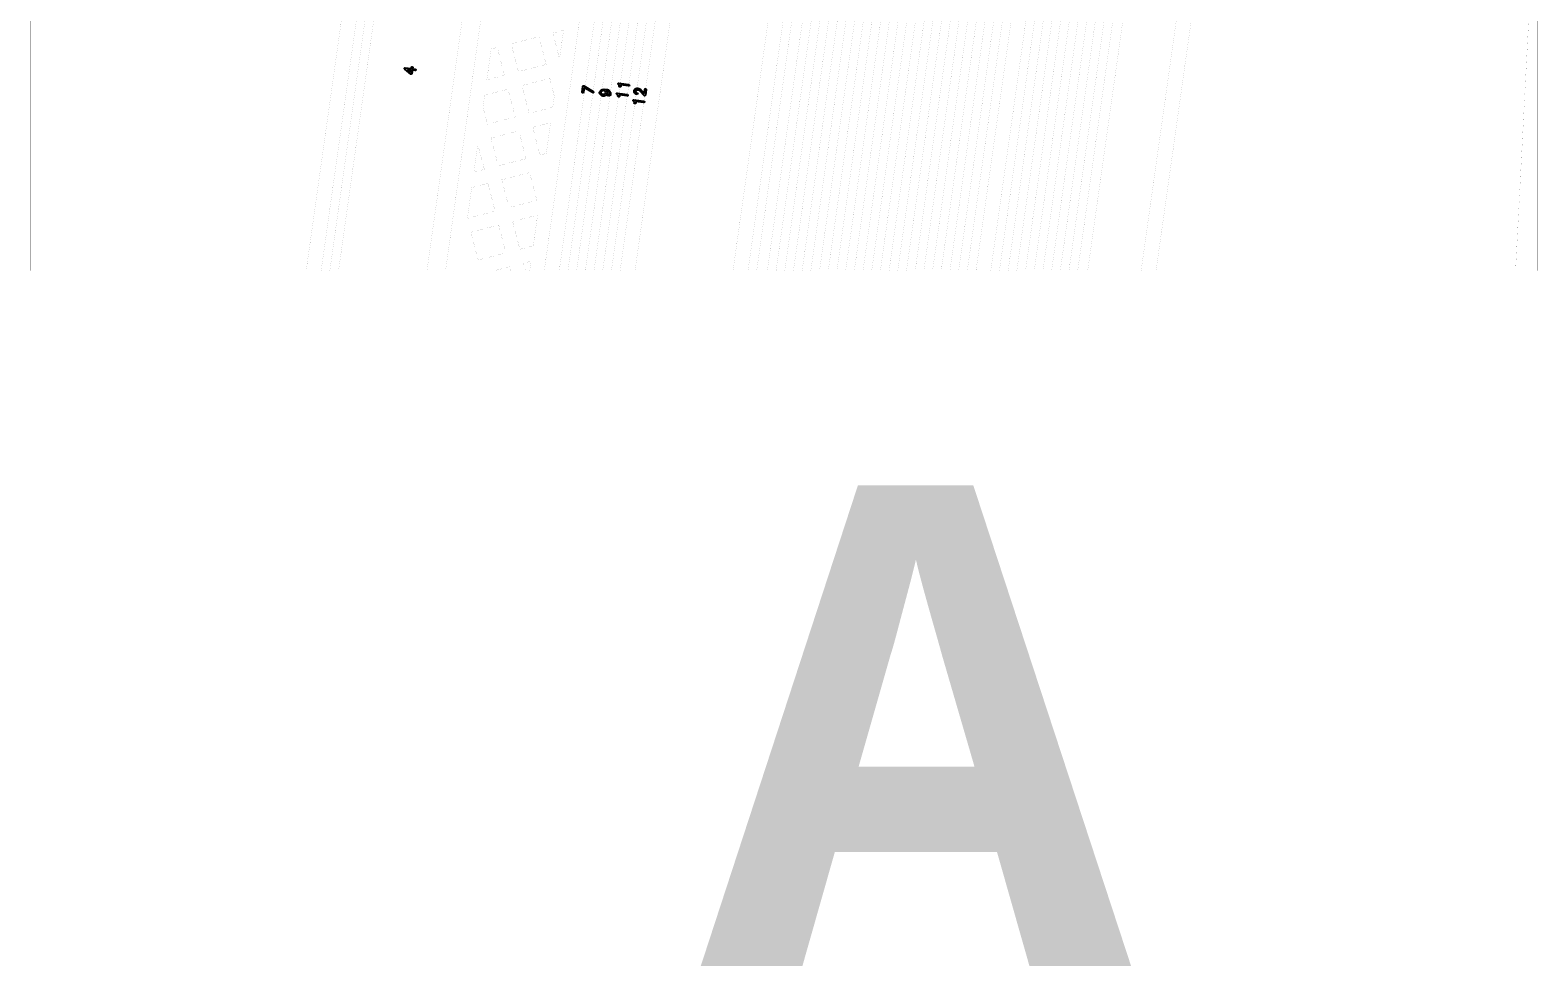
# Model space of a CAD drawing. Extents: x 150 to 463, y 50 to 272.
# Drawn here: x 222.08 to 253.57, y 197.61 to 217.17 of the extents above; entities that cross this region are included whole.
import ezdxf

# ---------------------------------------------------------------- set-up
doc = ezdxf.new("R2010")
doc.units = 0
doc.layers.add('a_area', color=4, linetype='Continuous')
doc.layers.add('g_area', color=1, linetype='Continuous')
doc.styles.get("Standard").update_dxf_attribs({"font": 'txt.shx'})

# ---------------------------------------------------------------- blocks, each defined once
blk = doc.blocks.new('PAD_R4')
at = {"layer": 'a_area', "const_width": 0.5}
blk.add_lwpolyline([(0.25, 0, 1), (-0.25, 0, 1)], format="xyb", close=True, dxfattribs=at)

msp = doc.modelspace()

# ---------------------------------------------------------------- linework, layer by layer
at = {"layer": 'a_area'}
msp.add_line((229.964, 216.341), (230.029, 216.288), dxfattribs=at)
at = {"layer": 'a_area', "const_width": 0.001}
for points in [[(222.079, 212.139), (222.079, 249.08), (253.574, 249.08), (253.574, 212.139), (222.079, 212.139), (222.079, 222.376), (222.331, 222.34), (222.487, 222.458), (222.126, 222.937), (222.079, 222.902)], [(253.574, 225.6), (253.574, 225.224), (253.499, 225.168), (253.574, 225.068), (253.574, 221.005), (253.109, 212.139), (245.599, 212.139)], [(233.222, 217.162), (232.999, 217.104)], [(232.999, 217.104), (233.138, 216.565)], [(233.138, 216.565), (233.222, 217.162)], [(232.578, 215.136), (232.728, 214.555), (232.861, 214.589), (232.951, 215.232)], [(232.951, 215.232), (232.578, 215.136)], [(231.348, 214.198), (231.567, 214.255), (231.43, 214.782)], [(231.43, 214.782), (231.348, 214.198)], [(232.158, 213.168), (232.308, 212.587), (232.59, 212.66), (232.68, 213.303)], [(232.68, 213.303), (232.158, 213.168)], [(232.544, 212.338), (232.383, 212.297), (232.424, 212.139)]]:
    msp.add_lwpolyline(points, dxfattribs=at)
for points in [[(228.126, 242.051), (228.614, 245.529, -0.172368), (228.898, 246.072), (228.992, 246.743, 0.096702), (228.965, 247.251, -0.382091), (228.969, 247.801, -0.101422), (229.124, 247.987), (229.37, 248.173, -0.162406), (229.555, 248.22), (230.369, 248.106, -0.162406), (230.533, 248.009), (230.643, 247.864, -0.162403), (230.69, 247.68), (230.542, 246.623, -0.072565), (230.55, 246.536), (230.425, 245.53, -0.070295), (230.425, 245.275), (229.937, 241.797, 0.195155), (231.243, 236.59, -0.19517), (232.885, 230.049), (230.368, 212.139), (228.521, 212.139), (231.074, 230.304, 0.195236), (229.766, 235.512, -0.19511)], [(244.171, 212.139), (247.68, 237.105, -0.123032), (248.339, 238.734, 0.115509), (248.785, 239.793, -0.214899), (250.445, 242.266, 0.143723), (251.106, 243.025, -0.118408), (251.265, 243.228, 0.189148), (251.545, 243.913, -1.595888), (252.272, 243.762, 0.105251), (252.16, 243.233, -0.040841), (252.159, 243.22, 0.060542), (252.147, 242.914, -0.163394), (252.11, 242.564, -0.148149), (250.999, 241.308, 0.211383), (249.874, 239.607, -0.115581), (249.232, 238.083, 0.122965), (248.774, 236.951), (245.287, 212.139)]]:
    msp.add_lwpolyline(points, format="xyb", close=True, dxfattribs=at)
for points in [[(245.599, 212.139), (249.08, 236.909, -0.126802), (249.502, 237.929, -0.015311), (249.509, 237.939, 0.112815), (250.179, 239.558, -0.105521), (250.521, 240.416, -0.038906), (250.539, 240.439, -0.028088), (250.547, 240.454, -0.103756), (251.209, 241.076, 0.143644), (252.391, 242.435, 0.181216), (252.434, 243.038, -0.055429), (252.432, 243.072), (252.505, 243.595, -0.061116), (252.518, 243.63, 0.362948), (252.425, 244.51, -0.198728), (252.351, 244.728), (252.82, 248.115, -0.357333), (252.972, 248.23), (253.574, 248.146), (253.574, 239.523)], [(228.56, 247.257, -0.124836), (228.611, 246.797), (227.948, 242.076, 0.195161), (229.621, 235.404, -0.195189), (230.896, 230.329), (228.339, 212.139), (228.158, 212.139), (230.718, 230.354, 0.195217), (229.476, 235.299, -0.195142), (227.77, 242.101)], [(232.424, 212.139), (232.114, 212.139), (232.093, 212.222), (231.772, 212.139), (230.756, 212.139), (233.29, 230.18, 0.190023), (231.554, 236.817, -0.195122), (230.318, 241.742), (230.769, 244.954, 0.028952), (230.874, 246.237, -0.197351), (230.864, 246.55, 0.010599), (230.855, 246.604, -0.081508), (230.854, 246.653), (230.976, 247.52, -0.103919)], [(228.102, 247.085, -0.124958), (228.127, 246.864), (227.649, 243.46, -0.179886), (227.59, 243.373, -0.179878), (227.618, 243.243), (227.463, 242.141, 0.193335), (229.189, 235.168, -0.197754), (230.411, 230.397), (229.118, 221.194, -0.088805), (229.097, 221.13, -0.078005), (229.103, 221.084), (227.845, 212.139), (222.079, 212.139)], [(232.112, 246.651), (232.138, 246.622, -0.131054), (232.173, 246.554, 0.106135), (232.515, 245.819, 0.053531), (232.734, 245.582, -0.053486), (232.997, 245.296, -0.052876), (233.157, 245.028, -0.13224), (233.21, 244.718), (232.669, 240.872, 0.091971), (232.702, 239.81, 0.067394), (233.154, 238.573), (234.064, 236.849, -0.036742), (234.582, 235.662), (234.669, 235.43, -0.131038), (235.313, 229.881), (232.819, 212.139), (232.516, 212.139), (232.544, 212.338)], [(236.681, 246.827, 0.149407), (236.789, 246.403, -0.050757), (236.797, 246.385, 0.124576), (237.322, 245.974, -0.127123), (238.491, 245.043), (241.229, 241.41, -0.198994), (241.583, 240.042), (237.661, 212.139), (237.479, 212.139), (241.404, 240.067, 0.198994), (241.085, 241.301), (238.347, 244.935, 0.127158), (237.248, 245.81, -0.122217), (236.663, 246.265, -0.174364), (236.617, 246.311, -0.03412), (236.608, 246.321, 0.138379), (236.259, 246.588)], [(237.802, 246.634, 0.202255), (237.883, 246.282, -0.115087), (237.904, 246.243, 0.024072), (238.223, 245.9, -0.038212), (238.734, 245.322), (241.517, 241.625, -0.19878), (241.939, 239.992), (238.024, 212.139), (237.843, 212.139), (241.761, 240.017, 0.198781), (241.373, 241.517), (238.59, 245.213, 0.038246), (238.098, 245.772, -0.024245), (237.764, 246.13, -0.137277), (237.725, 246.166, 0.143442), (237.44, 246.334, -0.021928), (237.404, 246.332)], [(238.864, 246.389, 0.193341), (238.923, 245.787, -0.063713), (238.928, 245.763, 0.028657), (239.248, 245.247), (241.851, 241.782, -0.198499), (242.306, 240.019), (238.387, 212.139), (238.206, 212.139), (242.128, 240.044, 0.198497), (241.707, 241.674), (239.101, 245.143, -0.028722), (238.77, 245.677, -0.106603), (238.744, 245.709, -0.027283), (238.7, 245.81, -0.002072), (238.68, 245.849, 0.137625), (238.354, 246.175)], [(238.569, 212.139), (242.518, 240.24, 0.198694), (242.142, 241.696), (239.492, 245.213, -0.183063), (239.331, 245.763, 0.16475), (239.236, 246.087)], [(239.706, 246.041, 0.171336), (239.523, 245.731, -0.096252), (239.509, 245.697, 0.161884), (239.635, 245.321), (242.286, 241.804, -0.198696), (242.696, 240.215), (238.751, 212.139), (238.569, 212.139)], [(240.884, 246.042, 0.170312), (240.943, 245.683, -0.131683), (240.964, 245.637), (241.428, 245.021, -0.198914), (241.696, 243.983), (241.651, 243.662, 0.19832), (241.815, 243.028), (242.738, 241.803, -0.198834), (243.091, 240.437), (239.114, 212.139), (238.932, 212.139)], [(238.932, 212.139), (242.913, 240.462, 0.198834), (242.594, 241.695), (241.672, 242.92, -0.198323), (241.473, 243.687), (241.518, 244.008, 0.198913), (241.284, 244.913), (240.812, 245.54, -0.123435), (240.78, 245.575, 0.156294), (240.462, 245.767)], [(241.885, 245.88, 0.168116), (241.95, 245.526), (242.02, 245.444, -0.215053), (242.185, 244.879), (242.007, 243.613, 0.198086), (242.103, 243.245), (243.147, 241.859, -0.199), (243.475, 240.59), (239.477, 212.139), (239.295, 212.139)], [(240.022, 212.139), (244.046, 240.77, 0.198847), (243.733, 241.979), (242.678, 243.378, -0.198919), (242.617, 243.614), (242.834, 245.16, -0.200968), (242.963, 245.376, 0.014353), (242.991, 245.398), (243.038, 245.434, -0.166947), (243.079, 245.482, -0.005042), (243.091, 245.492, 0.140065), (243.196, 245.752)], [(239.295, 212.139), (243.297, 240.615, 0.199), (243.003, 241.751), (241.959, 243.137, -0.198122), (241.829, 243.638), (242.007, 244.904, 0.214993), (241.884, 245.327), (241.715, 245.523, -0.052384), (241.7, 245.532, 0.12115), (241.497, 245.618)], [(239.659, 212.139), (243.687, 240.8, 0.198632), (243.434, 241.777), (242.246, 243.354, -0.198085), (242.186, 243.589), (242.4, 245.118, -0.097076), (242.399, 245.156, 0.194163), (242.312, 245.565)], [(242.776, 245.493, 0.139632), (242.602, 245.221, -0.033034), (242.591, 245.122, -0.097792), (242.578, 245.087), (242.364, 243.564, 0.197662), (242.39, 243.462), (243.578, 241.886, -0.198643), (243.865, 240.775), (239.84, 212.139), (239.659, 212.139)], [(243.485, 245.365, 0.161682), (243.174, 245.311), (243.07, 245.231, 0.199881), (243.012, 245.134), (242.795, 243.589, 0.198941), (242.822, 243.487), (243.876, 242.087, -0.198851), (244.224, 240.745), (240.203, 212.139), (240.022, 212.139)], [(237.451, 245.178, 0.165131), (237.807, 244.973, -0.114652), (237.849, 244.959, -0.145934), (238.247, 244.753, -0.076873), (238.267, 244.734), (240.941, 241.193, -0.117916), (241.218, 240.56, -0.079279), (241.221, 240.353), (237.256, 212.139), (237.075, 212.139), (241.043, 240.378, 0.079581), (241.04, 240.529, 0.117769), (240.798, 241.085), (238.137, 244.609, -0.027576), (238.13, 244.616, 0.148134), (237.821, 244.781, -0.11316), (237.777, 244.78, 0.164946), (237.378, 244.679, -0.194709), (237.091, 244.563)], [(244.623, 244.604, -2.551553), (245.1, 244.309, 0.248004), (244.771, 243.93, -0.120909), (244.754, 243.895, 0.03268), (244.703, 243.648), (244.636, 243.174, 0.15634), (244.844, 241.966, -0.095432), (245.003, 241.432, -0.051984), (244.989, 241.022), (240.93, 212.139), (240.748, 212.139)], [(241.111, 212.139), (245.175, 241.055, 0.156407), (245.004, 242.049, -0.156295), (244.814, 243.152), (244.856, 243.447, -0.19895), (245.261, 244.133), (245.565, 244.363, 0.056227), (245.66, 244.453, 0.162439), (245.64, 244.821)], [(240.748, 212.139), (244.811, 241.047, 0.051877), (244.824, 241.419, 0.094533), (244.684, 241.883, -0.156314), (244.458, 243.199), (244.524, 243.673, -0.063537), (244.665, 244.188, 0.170159), (244.629, 244.583, -0.066397), (244.623, 244.604)], [(246.13, 244.677, 0.14131), (245.921, 244.519, -0.05789), (245.908, 244.505, -0.048837), (245.817, 244.361, -0.066035), (245.673, 244.219), (245.369, 243.99, 0.198934), (245.034, 243.422), (244.992, 243.127, 0.156296), (245.164, 242.133, -0.156406), (245.353, 241.03), (241.293, 212.139), (241.111, 212.139)], [(242.69, 212.139), (246.379, 238.382, -0.198941), (246.953, 239.358, 0.198387), (247.371, 240.069), (247.629, 241.899, -0.172952), (248.268, 243.12, 0.164673), (248.841, 244.174, -0.135665), (248.84, 244.226, 0.142493), (248.745, 244.635)], [(249.275, 244.587, 0.162633), (249.029, 244.181, -0.063925), (249.021, 244.158, -0.166573), (248.39, 242.988, 0.172911), (247.807, 241.874), (247.549, 240.044, -0.198508), (247.061, 239.214, 0.198855), (246.557, 238.357), (242.872, 212.139), (242.69, 212.139)], [(241.838, 212.139), (245.543, 238.503, -0.156114), (246.158, 239.779, 0.0573), (246.321, 239.994, 0.097925), (246.636, 240.9), (247.061, 243.928, -0.080809), (247.061, 243.979, 0.154127), (247, 244.332)], [(247.533, 244.257, 0.155089), (247.377, 243.933, -0.077095), (247.363, 243.886), (246.937, 240.858, -0.097987), (246.583, 239.839, -0.057468), (246.378, 239.568, 0.155907), (245.845, 238.46), (242.146, 212.139), (241.838, 212.139)], [(243.417, 212.139), (247.064, 238.087, -0.180851), (247.485, 238.863, 0.180183), (248.083, 239.967), (248.273, 241.317, -0.320739), (249.601, 242.713, 0.320328), (250.393, 243.547), (250.424, 243.768, -0.118525), (250.422, 243.813, -0.012209), (250.429, 243.848, 0.137924), (250.34, 244.15)], [(250.812, 244.109, 0.182992), (250.613, 243.778, -0.078816), (250.603, 243.75), (250.571, 243.522, -0.320608), (249.634, 242.536, 0.320576), (248.451, 241.292), (248.262, 239.942, -0.180277), (247.603, 238.727, 0.180772), (247.242, 238.062), (243.598, 212.139), (243.417, 212.139)], [(242.327, 212.139), (246.023, 238.434, -0.198638), (246.736, 239.645, 0.198505), (247.015, 240.12), (247.414, 242.959, -0.118603), (247.7, 243.685, 0.054028), (247.734, 243.831)], [(248.026, 243.584, 0.11226), (247.757, 243.434, 0.089188), (247.592, 242.934), (247.193, 240.095, -0.198864), (246.843, 239.501, 0.198445), (246.201, 238.409), (242.509, 212.139), (242.327, 212.139)], [(243.054, 212.139), (246.707, 238.138, -0.180599), (247.248, 239.134, 0.180292), (247.727, 240.018), (247.985, 241.848, -0.040969), (248.045, 242.118, -0.135202), (248.264, 242.454), (249.291, 243.361), (249.313, 243.712)], [(249.675, 243.435), (249.441, 243.254), (248.383, 242.319, 0.135156), (248.217, 242.064, 0.040805), (248.163, 241.823), (247.905, 239.993, -0.180382), (247.366, 238.998, 0.180542), (246.886, 238.113), (243.235, 212.139), (243.054, 212.139)], [(245.447, 239.112), (241.656, 212.139), (241.475, 212.139), (245.633, 241.731, 0.067843)], [(244.588, 240.753), (240.567, 212.139), (240.385, 212.139), (244.41, 240.778, 0.198914)], [(240.737, 240.42), (236.762, 212.139), (234.715, 212.139), (237.181, 229.683, 0.130388)], [(247.531, 237.537), (243.962, 212.139), (243.78, 212.139), (247.353, 237.562, -0.147295)], [(235.806, 229.872), (233.313, 212.139), (233.132, 212.139), (235.628, 229.897, 0.129699)], [(236.162, 229.824), (233.677, 212.139), (233.495, 212.139), (235.984, 229.849, 0.129978)], [(236.518, 229.773), (234.04, 212.139), (233.858, 212.139), (236.34, 229.798, 0.129993)], [(236.875, 229.725), (234.403, 212.139), (234.221, 212.139), (236.696, 229.75, 0.129964)]]:
    msp.add_lwpolyline(points, format="xyb", dxfattribs=at)
for points in [[(232.128, 216.879), (232.278, 216.298), (232.859, 216.448), (232.708, 217.029)], [(231.619, 216.127), (231.987, 216.223), (231.837, 216.804), (231.709, 216.771)], [(232.353, 216.007), (232.503, 215.426), (232.996, 215.554), (233.029, 215.788), (232.934, 216.158)], [(231.539, 215.559), (231.632, 215.201), (232.213, 215.351), (232.062, 215.932), (231.574, 215.806)], [(231.707, 214.911), (231.857, 214.33), (232.438, 214.48), (232.288, 215.061)], [(231.932, 214.039), (232.082, 213.458), (232.663, 213.609), (232.513, 214.19)], [(231.213, 213.233), (231.792, 213.383), (231.642, 213.964), (231.303, 213.877)], [(231.286, 212.943), (231.437, 212.362), (232.017, 212.512), (231.867, 213.093)]]:
    msp.add_lwpolyline(points, close=True, dxfattribs=at)
at = {"layer": 'a_area'}
msp.add_lwpolyline([(229.904, 216.351, -0.76656), (229.916, 216.378), (230.039, 216.361), (230.043, 216.388, -1), (230.073, 216.384), (230.069, 216.357), (230.124, 216.349, -1), (230.119, 216.319), (230.065, 216.327), (230.055, 216.257, -0.594153), (230.03, 216.248)], format="xyb", close=True, dxfattribs=at)
msp.add_lwpolyline([(230.029, 216.288), (230.035, 216.331), (229.964, 216.341)], dxfattribs=at)
for points in [[(233.607, 215.871), (233.624, 215.99, -0.542646), (233.647, 216), (233.842, 215.886, -1), (233.827, 215.86), (233.651, 215.963)], [(233.651, 215.963), (233.637, 215.867, -1), (233.607, 215.871)], [(233.971, 215.872, -0.374502), (234.115, 215.927, -0.586141), (234.192, 215.801, -0.205627), (234.183, 215.794), (234.162, 215.788)], [(234.162, 215.788, -1.486735), (234.169, 215.821, 0.77583), (234.123, 215.894, -0.88579), (233.998, 215.813), (233.981, 215.833, -0.125936), (233.977, 215.84), (233.971, 215.866, -0.09746), (233.971, 215.872)], [(234.333, 215.826, -0.708135), (234.346, 215.851), (234.554, 215.822, -1), (234.55, 215.792), (234.382, 215.816)], [(234.392, 215.794, -1.522871), (234.357, 215.799), (234.333, 215.826)], [(234.362, 216.034, -0.703078), (234.375, 216.059), (234.583, 216.03, -1), (234.579, 216), (234.411, 216.024)], [(234.421, 216.002, -1.522477), (234.386, 216.007), (234.362, 216.034)], [(234.382, 215.816, -0.06787), (234.384, 215.812), (234.392, 215.794)], [(234.411, 216.024, -0.07181), (234.413, 216.02), (234.421, 216.002)], [(234.698, 215.881, -0.687973), (234.81, 215.938), (234.837, 215.917, -0.051278), (234.839, 215.915), (234.905, 215.841)], [(234.756, 215.823, -0.325508), (234.699, 215.873, -0.1371), (234.698, 215.881)], [(234.732, 215.906, 0.570256), (234.76, 215.852, -1), (234.756, 215.823)], [(234.905, 215.841), (234.917, 215.928, -1), (234.947, 215.923), (234.93, 215.805, -0.647358), (234.904, 215.797), (234.818, 215.894, 0.340926), (234.732, 215.906)], [(234.677, 215.686, -0.708135), (234.69, 215.711), (234.898, 215.681, -1), (234.893, 215.652), (234.726, 215.675)], [(234.735, 215.653, -1.522871), (234.701, 215.658), (234.677, 215.686)], [(234.726, 215.675, -0.06787), (234.728, 215.672), (234.735, 215.653)]]:
    msp.add_lwpolyline(points, format="xyb", dxfattribs=at)
msp.add_circle((234.051, 215.864), 0.0448, dxfattribs=at)

# ---------------------------------------------------------------- block references
at = {"layer": 'a_area', "xscale": 0.001, "yscale": 0.001}
for p in [(232.999, 217.104), (232.999, 217.104), (233.222, 217.162), (233.222, 217.162), (233.138, 216.565), (233.138, 216.565), (232.578, 215.136), (232.578, 215.136), (232.951, 215.232), (232.951, 215.232), (231.43, 214.782), (231.43, 214.782), (231.348, 214.198), (231.348, 214.198), (232.68, 213.303), (232.68, 213.303), (232.158, 213.168), (232.158, 213.168), (232.544, 212.338), (232.544, 212.338), (222.079, 212.139), (222.079, 212.139), (232.424, 212.139), (232.424, 212.139), (238.569, 212.139), (238.569, 212.139), (238.932, 212.139), (238.932, 212.139), (239.295, 212.139), (239.295, 212.139), (239.659, 212.139), (239.659, 212.139), (240.022, 212.139), (240.022, 212.139), (240.748, 212.139), (240.748, 212.139), (241.111, 212.139), (241.111, 212.139), (241.838, 212.139), (241.838, 212.139), (242.327, 212.139), (242.327, 212.139), (242.69, 212.139), (242.69, 212.139), (243.054, 212.139), (243.054, 212.139), (243.417, 212.139), (243.417, 212.139), (245.599, 212.139), (245.599, 212.139)]:
    msp.add_blockref('PAD_R4', p, dxfattribs=at)

# ---------------------------------------------------------------- texts
at = {"layer": 'g_area', "linetype": 'Continuous', "insert": (236.089, 207.614), "char_height": 10, "attachment_point": 1}
msp.add_mtext('{\\fMicrosoft JhengHei|b1|i0|c136|p18;A}', dxfattribs=at)

doc.saveas('drawing.dxf')
